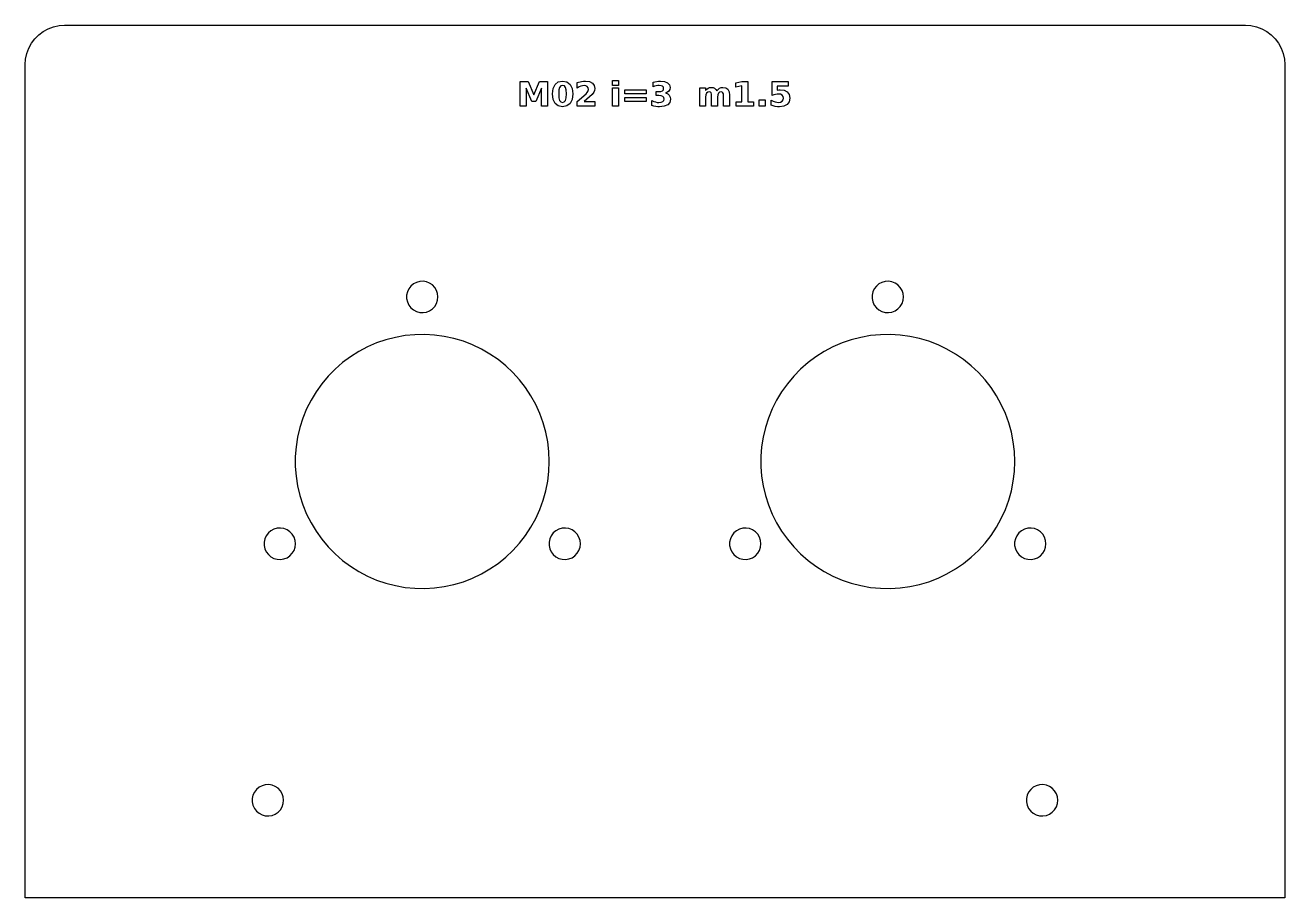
# Model space of a CAD drawing. Header units: millimetres. Extents: x -65 to 65, y 0 to 90.
import ezdxf

# ---------------------------------------------------------------- set-up
doc = ezdxf.new("R2010")
doc.units = ezdxf.units.MM
doc.layers.add('CUT', color=1, linetype='Continuous')
doc.layers.add('ENGRAVE', color=5, linetype='Continuous')

msp = doc.modelspace()

# ---------------------------------------------------------------- linework, layer by layer
at = {"layer": 'CUT'}
for points in [[(-65.075, 86.0027), (-65.0337, 86.58), (-64.9101, 87.1481), (-64.7069, 87.6929), (-64.4283, 88.2032), (-64.0798, 88.6687), (-63.6687, 89.0798), (-63.2032, 89.4283), (-62.6929, 89.7069), (-62.1481, 89.9101), (-61.58, 90.0337), (-61.0027, 90.075), (61.0027, 90.075), (61.58, 90.0337), (62.1481, 89.9101), (62.6929, 89.7069), (63.2032, 89.4283), (63.6687, 89.0798), (64.0798, 88.6687), (64.4283, 88.2032), (64.7069, 87.6929), (64.9101, 87.1481), (65.0337, 86.58), (65.075, 86.0027), (65.075, -0.075), (-65.075, -0.075)], [(-22.5756, 62.6821), (-22.7567, 62.9831), (-22.9983, 63.2382), (-23.289, 63.4353), (-23.6154, 63.5653), (-23.962, 63.6222), (-24.3128, 63.6032), (-24.6513, 63.5092), (-24.9617, 63.3446), (-25.2294, 63.1172), (-25.442, 62.8375), (-25.5895, 62.5187), (-25.665, 62.1756), (-25.665, 61.8244), (-25.5895, 61.4813), (-25.442, 61.1625), (-25.2294, 60.8828), (-24.9617, 60.6554), (-24.6513, 60.4908), (-24.3128, 60.3968), (-23.962, 60.3778), (-23.6154, 60.4347), (-23.289, 60.5647), (-22.9983, 60.7618), (-22.7567, 61.0169), (-22.5756, 61.3179), (-22.4634, 61.6508), (-22.4254, 62), (-22.4634, 62.3492)], [(25.6366, 62.3492), (25.5244, 62.6821), (25.3433, 62.9831), (25.1017, 63.2382), (24.811, 63.4353), (24.4846, 63.5653), (24.138, 63.6222), (23.7872, 63.6032), (23.4487, 63.5092), (23.1383, 63.3446), (22.8706, 63.1172), (22.658, 62.8375), (22.5105, 62.5187), (22.435, 62.1756), (22.435, 61.8244), (22.5105, 61.4813), (22.658, 61.1625), (22.8706, 60.8828), (23.1383, 60.6554), (23.4487, 60.4908), (23.7872, 60.3968), (24.138, 60.3778), (24.4846, 60.4347), (24.811, 60.5647), (25.1017, 60.7618), (25.3433, 61.0169), (25.5244, 61.3179), (25.6366, 61.6508), (25.6746, 62)], [(-11.0827, 47.0281), (-11.2788, 48.0268), (-11.5518, 49.0074), (-11.8999, 49.9639), (-12.3211, 50.8905), (-12.8129, 51.7817), (-13.3722, 52.6321), (-13.9957, 53.4366), (-14.6797, 54.1903), (-15.4201, 54.8888), (-16.2123, 55.5278), (-17.0517, 56.1035), (-17.9332, 56.6124), (-18.8515, 57.0515), (-19.801, 57.4181), (-20.7761, 57.7101), (-21.7709, 57.9255), (-22.7794, 58.0633), (-23.7955, 58.1225), (-24.8131, 58.1027), (-25.8262, 58.0042), (-26.8286, 57.8275), (-27.8143, 57.5736), (-28.7773, 57.244), (-29.7119, 56.8409), (-30.6125, 56.3665), (-31.4736, 55.8238), (-32.29, 55.216), (-33.0569, 54.5467), (-33.7696, 53.8201), (-34.4239, 53.0403), (-35.0157, 52.2123), (-35.5417, 51.3408), (-35.9985, 50.4312), (-36.3834, 49.489), (-36.6942, 48.5198), (-36.9289, 47.5293), (-37.0862, 46.5237), (-37.1651, 45.5089), (-37.1651, 44.4911), (-37.0862, 43.4763), (-36.9289, 42.4707), (-36.6942, 41.4802), (-36.3834, 40.511), (-35.9985, 39.5688), (-35.5417, 38.6592), (-35.0157, 37.7877), (-34.4239, 36.9597), (-33.7696, 36.1799), (-33.0569, 35.4533), (-32.29, 34.784), (-31.4736, 34.1762), (-30.6125, 33.6335), (-29.7119, 33.1591), (-28.7773, 32.756), (-27.8143, 32.4264), (-26.8286, 32.1725), (-25.8262, 31.9958), (-24.8131, 31.8973), (-23.7955, 31.8775), (-22.7794, 31.9367), (-21.7709, 32.0745), (-20.7761, 32.2899), (-19.801, 32.5819), (-18.8515, 32.9485), (-17.9332, 33.3876), (-17.0517, 33.8965), (-16.2123, 34.4722), (-15.4201, 35.1112), (-14.6797, 35.8097), (-13.9957, 36.5634), (-13.3722, 37.3679), (-12.8129, 38.2183), (-12.3211, 39.1095), (-11.8999, 40.0361), (-11.5518, 40.9926), (-11.2788, 41.9732), (-11.0827, 42.9719), (-10.9645, 43.9829), (-10.9251, 45), (-10.9645, 46.0171)], [(37.1355, 46.0171), (37.0173, 47.0281), (36.8212, 48.0268), (36.5482, 49.0074), (36.2001, 49.9639), (35.7789, 50.8905), (35.2871, 51.7817), (34.7278, 52.6321), (34.1043, 53.4366), (33.4203, 54.1903), (32.6799, 54.8888), (31.8877, 55.5278), (31.0483, 56.1035), (30.1668, 56.6124), (29.2485, 57.0515), (28.299, 57.4181), (27.3239, 57.7101), (26.3291, 57.9255), (25.3206, 58.0633), (24.3045, 58.1225), (23.2869, 58.1027), (22.2738, 58.0042), (21.2714, 57.8275), (20.2857, 57.5736), (19.3227, 57.244), (18.3881, 56.8409), (17.4875, 56.3665), (16.6264, 55.8238), (15.81, 55.216), (15.0431, 54.5467), (14.3304, 53.8201), (13.6761, 53.0403), (13.0843, 52.2123), (12.5583, 51.3408), (12.1015, 50.4312), (11.7166, 49.489), (11.4058, 48.5198), (11.1711, 47.5293), (11.0138, 46.5237), (10.9349, 45.5089), (10.9349, 44.4911), (11.0138, 43.4763), (11.1711, 42.4707), (11.4058, 41.4802), (11.7166, 40.511), (12.1015, 39.5688), (12.5583, 38.6592), (13.0843, 37.7877), (13.6761, 36.9597), (14.3304, 36.1799), (15.0431, 35.4533), (15.81, 34.784), (16.6264, 34.1762), (17.4875, 33.6335), (18.3881, 33.1591), (19.3227, 32.756), (20.2857, 32.4264), (21.2714, 32.1725), (22.2738, 31.9958), (23.2869, 31.8973), (24.3045, 31.8775), (25.3206, 31.9367), (26.3291, 32.0745), (27.3239, 32.2899), (28.299, 32.5819), (29.2485, 32.9485), (30.1668, 33.3876), (31.0483, 33.8965), (31.8877, 34.4722), (32.6799, 35.1112), (33.4203, 35.8097), (34.1043, 36.5634), (34.7278, 37.3679), (35.2871, 38.2183), (35.7789, 39.1095), (36.2001, 40.0361), (36.5482, 40.9926), (36.8212, 41.9732), (37.0173, 42.9719), (37.1355, 43.9829), (37.1749, 45)], [(-37.298, 37.1821), (-37.4791, 37.4831), (-37.7207, 37.7382), (-38.0115, 37.9353), (-38.3378, 38.0653), (-38.6845, 38.1222), (-39.0353, 38.1032), (-39.3737, 38.0092), (-39.6841, 37.8446), (-39.9519, 37.6172), (-40.1644, 37.3375), (-40.3119, 37.0187), (-40.3875, 36.6756), (-40.3875, 36.3244), (-40.3119, 35.9813), (-40.1644, 35.6625), (-39.9519, 35.3828), (-39.6841, 35.1554), (-39.3737, 34.9908), (-39.0353, 34.8968), (-38.6845, 34.8778), (-38.3378, 34.9347), (-38.0115, 35.0647), (-37.7207, 35.2618), (-37.4791, 35.5169), (-37.298, 35.8179), (-37.1859, 36.1508), (-37.1479, 36.5), (-37.1859, 36.8492)], [(-8.0343, 37.4831), (-8.2759, 37.7382), (-8.5666, 37.9353), (-8.893, 38.0653), (-9.2396, 38.1222), (-9.5904, 38.1032), (-9.9289, 38.0092), (-10.2392, 37.8446), (-10.507, 37.6172), (-10.7196, 37.3375), (-10.8671, 37.0187), (-10.9426, 36.6756), (-10.9426, 36.3244), (-10.8671, 35.9813), (-10.7196, 35.6625), (-10.507, 35.3828), (-10.2392, 35.1554), (-9.9289, 34.9908), (-9.5904, 34.8968), (-9.2396, 34.8778), (-8.893, 34.9347), (-8.5666, 35.0647), (-8.2759, 35.2618), (-8.0343, 35.5169), (-7.8532, 35.8179), (-7.741, 36.1508), (-7.703, 36.5), (-7.741, 36.8492), (-7.8532, 37.1821)], [(10.9141, 36.8492), (10.802, 37.1821), (10.6209, 37.4831), (10.3793, 37.7382), (10.0885, 37.9353), (9.7622, 38.0653), (9.4155, 38.1222), (9.0647, 38.1032), (8.7263, 38.0092), (8.4159, 37.8446), (8.1481, 37.6172), (7.9356, 37.3375), (7.7881, 37.0187), (7.7125, 36.6756), (7.7125, 36.3244), (7.7881, 35.9813), (7.9356, 35.6625), (8.1481, 35.3828), (8.4159, 35.1554), (8.7263, 34.9908), (9.0647, 34.8968), (9.4155, 34.8778), (9.7622, 34.9347), (10.0885, 35.0647), (10.3793, 35.2618), (10.6209, 35.5169), (10.802, 35.8179), (10.9141, 36.1508), (10.9521, 36.5)], [(40.2468, 37.1821), (40.0657, 37.4831), (39.8241, 37.7382), (39.5334, 37.9353), (39.207, 38.0653), (38.8604, 38.1222), (38.5096, 38.1032), (38.1711, 38.0092), (37.8608, 37.8446), (37.593, 37.6172), (37.3804, 37.3375), (37.2329, 37.0187), (37.1574, 36.6756), (37.1574, 36.3244), (37.2329, 35.9813), (37.3804, 35.6625), (37.593, 35.3828), (37.8608, 35.1554), (38.1711, 34.9908), (38.5096, 34.8968), (38.8604, 34.8778), (39.207, 34.9347), (39.5334, 35.0647), (39.8241, 35.2618), (40.0657, 35.5169), (40.2468, 35.8179), (40.359, 36.1508), (40.397, 36.5), (40.359, 36.8492)], [(-38.5256, 10.6821), (-38.7067, 10.9831), (-38.9483, 11.2382), (-39.239, 11.4353), (-39.5654, 11.5653), (-39.912, 11.6222), (-40.2628, 11.6032), (-40.6013, 11.5092), (-40.9117, 11.3446), (-41.1794, 11.1172), (-41.392, 10.8375), (-41.5395, 10.5187), (-41.615, 10.1756), (-41.615, 9.8244), (-41.5395, 9.4813), (-41.392, 9.1625), (-41.1794, 8.8828), (-40.9117, 8.6554), (-40.6013, 8.4908), (-40.2628, 8.3968), (-39.912, 8.3778), (-39.5654, 8.4347), (-39.239, 8.5647), (-38.9483, 8.7618), (-38.7067, 9.0169), (-38.5256, 9.3179), (-38.4134, 9.6508), (-38.3754, 10), (-38.4134, 10.3492)], [(41.5866, 10.3492), (41.4744, 10.6821), (41.2933, 10.9831), (41.0517, 11.2382), (40.761, 11.4353), (40.4346, 11.5653), (40.088, 11.6222), (39.7372, 11.6032), (39.3987, 11.5092), (39.0883, 11.3446), (38.8206, 11.1172), (38.608, 10.8375), (38.4605, 10.5187), (38.385, 10.1756), (38.385, 9.8244), (38.4605, 9.4813), (38.608, 9.1625), (38.8206, 8.8828), (39.0883, 8.6554), (39.3987, 8.4908), (39.7372, 8.3968), (40.088, 8.3778), (40.4346, 8.4347), (40.761, 8.5647), (41.0517, 8.7618), (41.2933, 9.0169), (41.4744, 9.3179), (41.5866, 9.6508), (41.6246, 10)]]:
    msp.add_lwpolyline(points, close=True, dxfattribs=at)
at = {"layer": 'ENGRAVE'}
for points in [[(-13.3055, 83.5616), (-13.3055, 81.6952), (-13.9289, 81.6952), (-13.9289, 84.2469), (-13.0916, 84.2469), (-12.5109, 82.8813), (-11.9263, 84.2469), (-11.0906, 84.2469), (-11.0906, 81.6952), (-11.7124, 81.6952), (-11.7124, 83.5616), (-12.3003, 82.1857), (-12.7176, 82.1857)], [(-10.5317, 83.5313), (-10.3266, 83.9483), (-9.9955, 84.2067), (-9.549, 84.2928), (-9.1037, 84.2067), (-8.773, 83.9483), (-8.5679, 83.5313), (-8.4995, 82.9683), (-8.5679, 82.4068), (-8.773, 81.9899), (-9.1037, 81.7315), (-9.549, 81.6454), (-9.9955, 81.7315), (-10.3266, 81.9899), (-10.5317, 82.4068), (-10.6001, 82.9683)], [(-9.7304, 83.7943), (-9.8514, 83.6475), (-9.9195, 83.3814), (-9.9422, 82.9737), (-9.9195, 82.5611), (-9.8514, 82.2912), (-9.7304, 82.1428), (-9.549, 82.0933), (-9.3685, 82.1428), (-9.2482, 82.2912), (-9.1801, 82.5611), (-9.1574, 82.9737), (-9.1798, 83.3814), (-9.2471, 83.6475), (-9.3674, 83.7943), (-9.549, 83.8433)], [(-6.8946, 83.3313), (-6.8797, 83.4452), (-6.9098, 83.607), (-7, 83.7339), (-7.1403, 83.8159), (-7.3205, 83.8433), (-7.4815, 83.8269), (-7.6573, 83.7777), (-7.8464, 83.6959), (-8.0484, 83.5819), (-8.0484, 84.1424), (-7.6092, 84.254), (-7.3943, 84.2831), (-7.1838, 84.2928), (-6.7766, 84.2424), (-6.4717, 84.091), (-6.2814, 83.8498), (-6.218, 83.5288), (-6.2449, 83.3274), (-6.3257, 83.14), (-6.4928, 82.9293), (-6.7785, 82.6571), (-7.3238, 82.1786), (-6.201, 82.1786), (-6.201, 81.6952), (-8.0555, 81.6952), (-8.0555, 82.1786), (-7.1241, 83.0011), (-7.0153, 83.1125), (-6.9393, 83.2215)], [(-3.7729, 84.3546), (-3.7729, 83.8553), (-4.3843, 83.8553), (-4.3843, 84.3546)], [(-3.7729, 81.6952), (-4.3843, 81.6952), (-4.3843, 83.6092), (-3.7729, 83.6092)], [(-3.1079, 82.9803), (-3.1079, 83.3817), (-0.9171, 83.3817), (-0.9171, 82.9803)], [(0.276, 81.6533), (-0.1176, 81.7168), (-0.3117, 81.7723), (-0.3117, 82.2798), (-0.1277, 82.1987), (0.0547, 82.1403), (0.2353, 82.105), (0.4129, 82.0933), (0.6438, 82.1158), (0.8138, 82.1835), (0.9183, 82.294), (0.9532, 82.4438), (0.9175, 82.5971), (0.8105, 82.708), (0.6337, 82.7752), (0.3888, 82.7977), (0.1258, 82.7977), (0.1258, 83.2215), (0.4025, 83.2215), (0.6189, 83.2409), (0.7716, 83.2991), (0.8627, 83.3972), (0.893, 83.5359), (0.8635, 83.666), (0.7749, 83.7629), (0.6329, 83.8232), (0.4419, 83.8433), (0.2823, 83.8343), (-0.0412, 83.763), (-0.2023, 83.7016), (-0.2023, 84.1834), (-0.0085, 84.2313), (0.3735, 84.286), (0.56, 84.2928), (0.9945, 84.2519), (1.3038, 84.1293), (1.4891, 83.925), (1.5509, 83.6382), (1.5214, 83.4348), (1.4328, 83.2718), (1.2869, 83.1503), (1.0845, 83.0711), (1.3115, 82.9798), (1.4766, 82.8392), (1.5775, 82.6521), (1.6111, 82.4198), (1.5384, 82.0858), (1.3202, 81.8428), (0.9632, 81.6947), (0.473, 81.6454)], [(7.6967, 81.6952), (7.0815, 81.6952), (7.0848, 82.8075), (7.0697, 82.9829), (7.0246, 83.1023), (6.9465, 83.1712), (6.8316, 83.1941), (6.6773, 83.1582), (6.5625, 83.0503), (6.4906, 82.8749), (6.4641, 82.6352), (6.4641, 81.6952), (5.8488, 81.6952), (5.8488, 82.6932), (5.8352, 82.9543), (5.7941, 83.1023), (5.7181, 83.1712), (5.5995, 83.1941), (5.4435, 83.158), (5.3277, 83.0498), (5.2559, 82.8744), (5.232, 82.6369), (5.232, 81.6952), (4.6167, 81.6952), (4.6167, 83.6092), (5.232, 83.6092), (5.232, 83.3292), (5.3534, 83.4711), (5.4912, 83.5731), (5.6447, 83.6346), (5.8133, 83.6552), (5.9998, 83.6312), (6.1633, 83.5595), (6.2973, 83.4446), (6.3941, 83.2915), (6.5213, 83.448), (6.6702, 83.5622), (6.8379, 83.6319), (7.0213, 83.6552), (7.3119, 83.6043), (7.5239, 83.4517), (7.6535, 83.2025), (7.6967, 82.8605)], [(9.5867, 82.1496), (10.168, 82.1496), (10.168, 81.6952), (8.3836, 81.6952), (8.3836, 82.1496), (8.9649, 82.1496), (8.9649, 83.799), (8.3683, 83.6759), (8.3683, 84.1238), (8.9611, 84.2469), (9.5867, 84.2469)], [(13.3577, 83.3529), (13.6691, 83.1777), (13.864, 82.8984), (13.9289, 82.5275), (13.8582, 82.1588), (13.6462, 81.8795), (13.3085, 81.7039), (12.8609, 81.6454), (12.6448, 81.6559), (12.431, 81.6875), (12.219, 81.7404), (12.0083, 81.8149), (12.0083, 82.3328), (12.2113, 82.2279), (12.4037, 82.1529), (12.5855, 82.1082), (12.757, 82.0933), (12.9705, 82.1225), (13.1332, 82.2103), (13.2366, 82.3481), (13.271, 82.5275), (13.2366, 82.7078), (13.1332, 82.8452), (12.9705, 82.9326), (12.757, 82.9617), (12.6101, 82.9524), (12.2876, 82.8779), (12.1089, 82.8113), (12.1089, 84.2469), (13.7446, 84.2469), (13.7446, 83.7629), (12.6339, 83.7629), (12.6339, 83.368), (12.7848, 83.3998), (12.9429, 83.4112)], [(-3.1079, 82.6046), (-0.9171, 82.6046), (-0.9171, 82.1994), (-3.1079, 82.1994)], [(11.381, 81.6952), (10.7658, 81.6952), (10.7658, 82.3563), (11.381, 82.3563)]]:
    msp.add_lwpolyline(points, close=True, dxfattribs=at)

doc.saveas('drawing.dxf')
